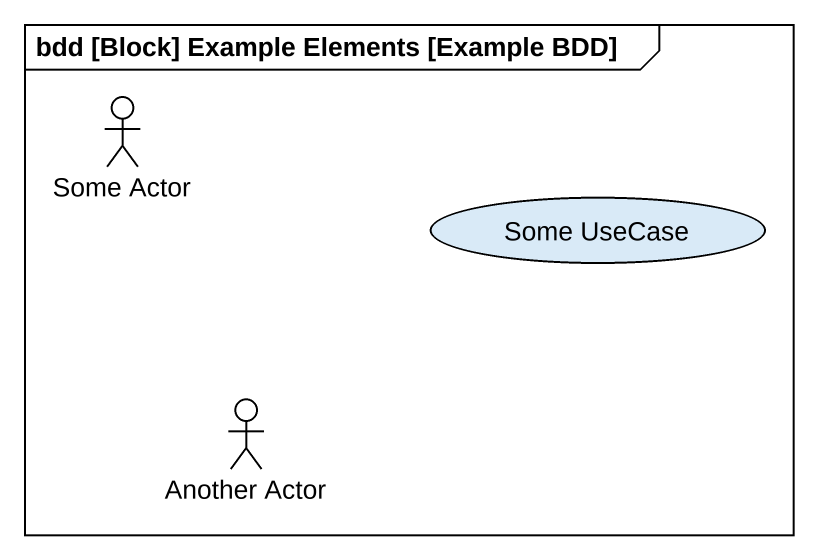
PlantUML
@startuml
mainframe bdd [Block] Example Elements [Example BDD]
actor "Some Actor" as Some_Actor
usecase "Some UseCase" as Some_UseCase
actor "Another Actor" as Another_Actor
@enduml
